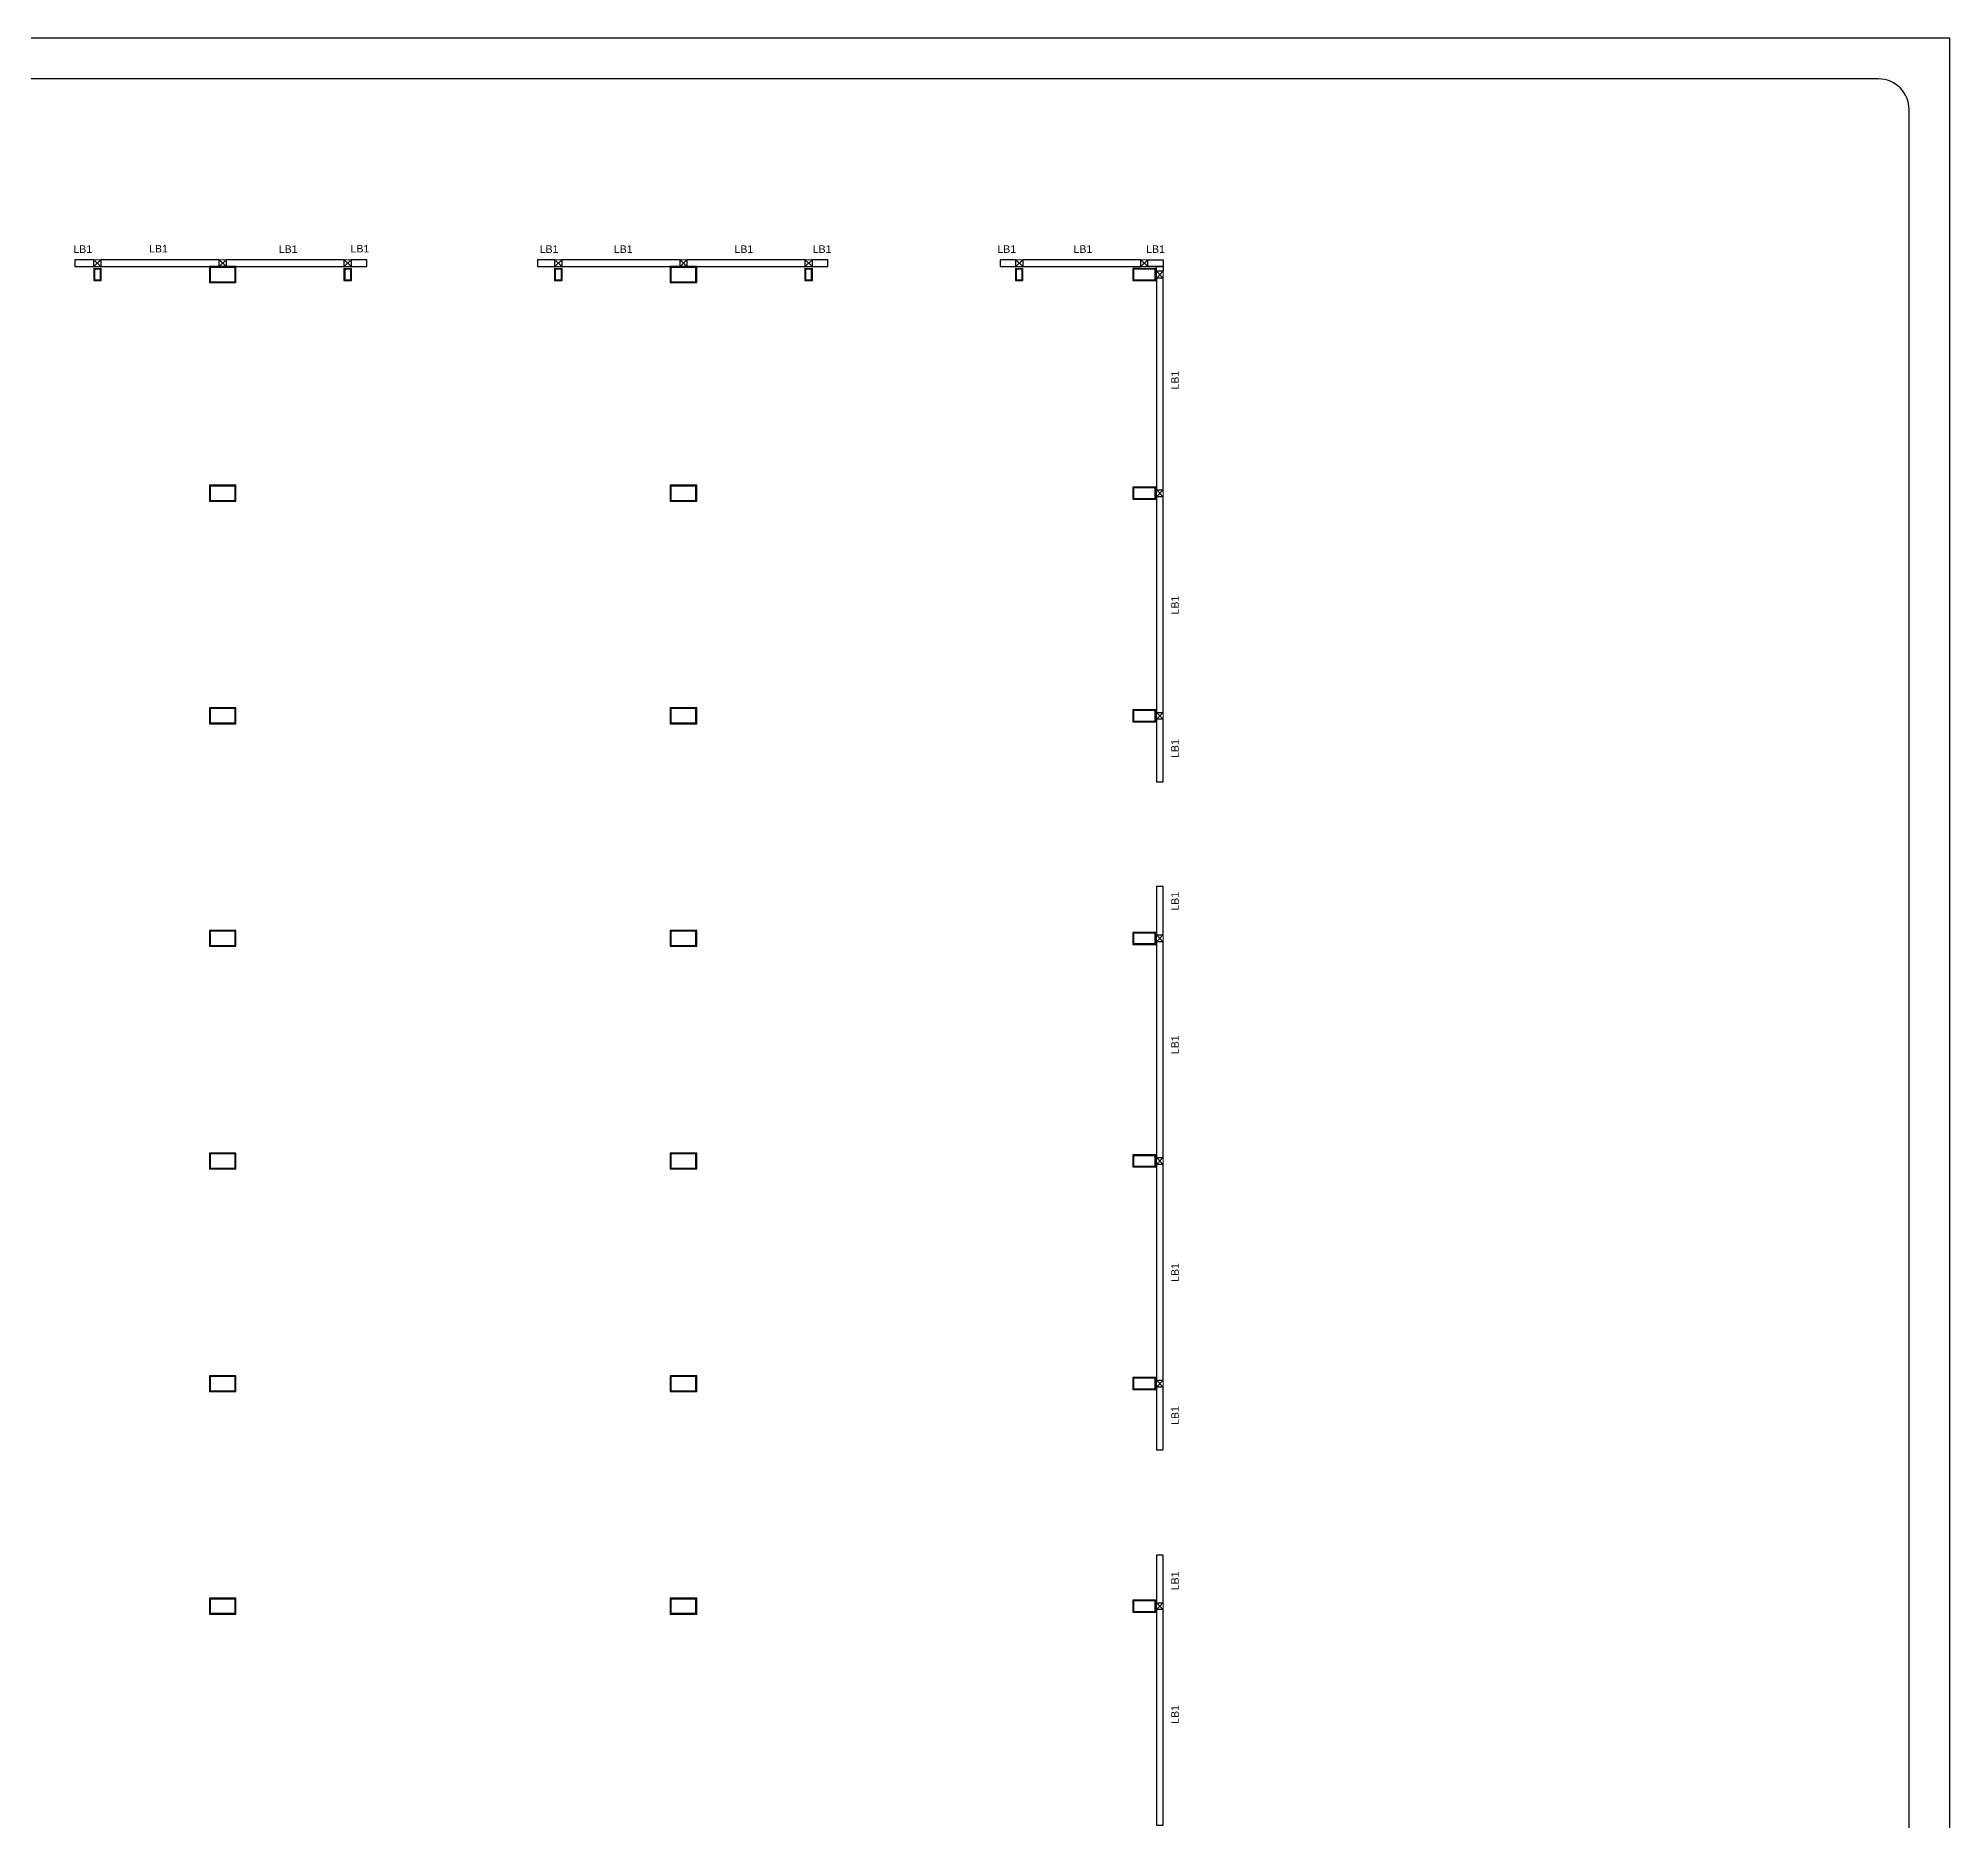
# Model space of a CAD drawing. Header units: inches. Extents: x -605 to 2991212, y -2872845 to 0.
# Drawn here: x 2623787 to 2687326, y -2256858 to -2197597 of the extents above; entities that cross this region are included whole.
import ezdxf
from ezdxf.enums import TextEntityAlignment as Align

# ---------------------------------------------------------------- set-up
doc = ezdxf.new("R2010")
doc.units = ezdxf.units.IN
doc.header["$LTSCALE"] = 600
doc.header["$MEASUREMENT"] = 0
doc.layers.add('rRCC 2', color=40, linetype='Continuous', lineweight=15)
doc.layers.add('rSHEET', color=2, linetype='Continuous', lineweight=30)
doc.styles.get("Standard").update_dxf_attribs({"font": 'arial.ttf'})

msp = doc.modelspace()

# ---------------------------------------------------------------- linework, layer by layer
at = {"color": 1, "linetype": 'ByBlock'}
for points in [[(2625639.6, -2204960.9), (2625004.6, -2204960.9), (2625004.6, -2205190.9), (2625639.6, -2205190.9)], [(2629799.6, -2204960.9), (2625869.6, -2204960.9), (2625869.6, -2205190.9), (2629799.6, -2205190.9)], [(2633959.6, -2204960.9), (2630029.6, -2204960.9), (2630029.6, -2205190.9), (2633959.6, -2205190.9)], [(2634709.6, -2204960.9), (2634189.6, -2204960.9), (2634189.6, -2205190.9), (2634709.6, -2205190.9)], [(2640959.6, -2204960.9), (2640380.6, -2204960.9), (2640380.6, -2205190.9), (2640959.6, -2205190.9)], [(2645119.6, -2204960.9), (2641189.6, -2204960.9), (2641189.6, -2205190.9), (2645119.6, -2205190.9)], [(2649279.6, -2204960.9), (2645349.6, -2204960.9), (2645349.6, -2205190.9), (2649279.6, -2205190.9)], [(2650029.6, -2204960.9), (2649509.6, -2204960.9), (2649509.6, -2205190.9), (2650029.6, -2205190.9)], [(2656279.6, -2204960.9), (2655759.6, -2204960.9), (2655759.6, -2205190.9), (2656279.6, -2205190.9)], [(2660439.6, -2204960.9), (2656509.6, -2204960.9), (2656509.6, -2205190.9), (2660439.6, -2205190.9)], [(2660669.6, -2204960.9), (2661184.6, -2204960.9), (2661184.6, -2205190.9), (2660669.6, -2205190.9)], [(2660954.6, -2205190.9), (2661184.6, -2205190.9), (2661184.6, -2205338.4), (2660954.6, -2205338.4)], [(2660954.6, -2212608), (2661184.6, -2212608), (2661184.6, -2205568.4), (2660954.6, -2205568.4)], [(2660954.6, -2220008), (2661184.6, -2220008), (2661184.6, -2212838), (2660954.6, -2212838)], [(2660954.6, -2222323), (2661184.6, -2222323), (2661184.6, -2220238), (2660954.6, -2220238)], [(2660954.6, -2227408), (2661184.6, -2227408), (2661184.6, -2225795.9), (2660954.6, -2225795.9)], [(2660954.6, -2234808), (2661184.6, -2234808), (2661184.6, -2227638), (2660954.6, -2227638)], [(2660954.6, -2242208), (2661184.6, -2242208), (2661184.6, -2235038), (2660954.6, -2235038)], [(2660954.6, -2244523), (2661184.6, -2244523), (2661184.6, -2242438), (2660954.6, -2242438)], [(2660954.6, -2249608), (2661184.6, -2249608), (2661184.6, -2248023), (2660954.6, -2248023)], [(2660954.6, -2257008), (2661184.6, -2257008), (2661184.6, -2249838), (2660954.6, -2249838)]]:
    msp.add_lwpolyline(points, close=True, dxfattribs=at)
at = {"color": 6, "linetype": 'ByBlock'}
for points in [[(2625879.6, -2205253.4), (2625629.6, -2205253.4), (2625629.6, -2205653.4), (2625879.6, -2205653.4)], [(2630354.6, -2205715.9), (2630354.6, -2205190.9), (2629474.6, -2205190.9), (2629474.6, -2205715.9)], [(2634199.6, -2205253.4), (2633949.6, -2205253.4), (2633949.6, -2205653.4), (2634199.6, -2205653.4)], [(2641199.6, -2205253.4), (2640949.6, -2205253.4), (2640949.6, -2205653.4), (2641199.6, -2205653.4)], [(2645674.6, -2205715.9), (2645674.6, -2205190.9), (2644794.6, -2205190.9), (2644794.6, -2205715.9)], [(2649519.6, -2205253.4), (2649269.6, -2205253.4), (2649269.6, -2205653.4), (2649519.6, -2205653.4)], [(2656519.6, -2205253.4), (2656269.6, -2205253.4), (2656269.6, -2205653.4), (2656519.6, -2205653.4)], [(2660939.6, -2205653.4), (2660939.6, -2205253.4), (2660169.6, -2205253.4), (2660169.6, -2205653.4)], [(2630354.6, -2212985.5), (2630354.6, -2212460.5), (2629474.6, -2212460.5), (2629474.6, -2212985.5)], [(2645674.6, -2212985.5), (2645674.6, -2212460.5), (2644794.6, -2212460.5), (2644794.6, -2212985.5)], [(2660939.6, -2212923), (2660939.6, -2212523), (2660169.6, -2212523), (2660169.6, -2212923)], [(2630354.6, -2220385.5), (2630354.6, -2219860.5), (2629474.6, -2219860.5), (2629474.6, -2220385.5)], [(2645674.6, -2220385.5), (2645674.6, -2219860.5), (2644794.6, -2219860.5), (2644794.6, -2220385.5)], [(2660939.6, -2220323), (2660939.6, -2219923), (2660169.6, -2219923), (2660169.6, -2220323)], [(2630354.6, -2227785.5), (2630354.6, -2227260.5), (2629474.6, -2227260.5), (2629474.6, -2227785.5)], [(2645674.6, -2227785.5), (2645674.6, -2227260.5), (2644794.6, -2227260.5), (2644794.6, -2227785.5)], [(2660939.6, -2227723), (2660939.6, -2227323), (2660169.6, -2227323), (2660169.6, -2227723)], [(2630354.6, -2235185.5), (2630354.6, -2234660.5), (2629474.6, -2234660.5), (2629474.6, -2235185.5)], [(2645674.6, -2235185.5), (2645674.6, -2234660.5), (2644794.6, -2234660.5), (2644794.6, -2235185.5)], [(2660939.6, -2235123), (2660939.6, -2234723), (2660169.6, -2234723), (2660169.6, -2235123)], [(2630354.6, -2242585.5), (2630354.6, -2242060.5), (2629474.6, -2242060.5), (2629474.6, -2242585.5)], [(2645674.6, -2242585.5), (2645674.6, -2242060.5), (2644794.6, -2242060.5), (2644794.6, -2242585.5)], [(2660939.6, -2242523), (2660939.6, -2242123), (2660169.6, -2242123), (2660169.6, -2242523)], [(2630354.6, -2249985.5), (2630354.6, -2249460.5), (2629474.6, -2249460.5), (2629474.6, -2249985.5)], [(2645674.6, -2249985.5), (2645674.6, -2249460.5), (2644794.6, -2249460.5), (2644794.6, -2249985.5)], [(2660939.6, -2249923), (2660939.6, -2249523), (2660169.6, -2249523), (2660169.6, -2249923)]]:
    msp.add_lwpolyline(points, close=True, dxfattribs=at)
at = {"color": 3, "linetype": 'ByBlock'}
for points in [[(2625854.6, -2205278.4), (2625654.6, -2205278.4), (2625654.6, -2205628.4), (2625854.6, -2205628.4)], [(2630329.6, -2205690.9), (2630329.6, -2205215.9), (2629499.6, -2205215.9), (2629499.6, -2205690.9)], [(2634174.6, -2205278.4), (2633974.6, -2205278.4), (2633974.6, -2205628.4), (2634174.6, -2205628.4)], [(2641174.6, -2205278.4), (2640974.6, -2205278.4), (2640974.6, -2205628.4), (2641174.6, -2205628.4)], [(2645649.6, -2205690.9), (2645649.6, -2205215.9), (2644819.6, -2205215.9), (2644819.6, -2205690.9)], [(2649494.6, -2205278.4), (2649294.6, -2205278.4), (2649294.6, -2205628.4), (2649494.6, -2205628.4)], [(2656494.6, -2205278.4), (2656294.6, -2205278.4), (2656294.6, -2205628.4), (2656494.6, -2205628.4)], [(2660914.6, -2205628.4), (2660914.6, -2205278.4), (2660194.6, -2205278.4), (2660194.6, -2205628.4)], [(2630329.6, -2212960.5), (2630329.6, -2212485.5), (2629499.6, -2212485.5), (2629499.6, -2212960.5)], [(2645649.6, -2212960.5), (2645649.6, -2212485.5), (2644819.6, -2212485.5), (2644819.6, -2212960.5)], [(2660914.6, -2212898), (2660914.6, -2212548), (2660194.6, -2212548), (2660194.6, -2212898)], [(2630329.6, -2220360.5), (2630329.6, -2219885.5), (2629499.6, -2219885.5), (2629499.6, -2220360.5)], [(2645649.6, -2220360.5), (2645649.6, -2219885.5), (2644819.6, -2219885.5), (2644819.6, -2220360.5)], [(2660914.6, -2220298), (2660914.6, -2219948), (2660194.6, -2219948), (2660194.6, -2220298)], [(2630329.6, -2227760.5), (2630329.6, -2227285.5), (2629499.6, -2227285.5), (2629499.6, -2227760.5)], [(2645649.6, -2227760.5), (2645649.6, -2227285.5), (2644819.6, -2227285.5), (2644819.6, -2227760.5)], [(2660914.6, -2227698), (2660914.6, -2227348), (2660194.6, -2227348), (2660194.6, -2227698)], [(2630329.6, -2235160.5), (2630329.6, -2234685.5), (2629499.6, -2234685.5), (2629499.6, -2235160.5)], [(2645649.6, -2235160.5), (2645649.6, -2234685.5), (2644819.6, -2234685.5), (2644819.6, -2235160.5)], [(2660914.6, -2235098), (2660914.6, -2234748), (2660194.6, -2234748), (2660194.6, -2235098)], [(2630329.6, -2242560.5), (2630329.6, -2242085.5), (2629499.6, -2242085.5), (2629499.6, -2242560.5)], [(2645649.6, -2242560.5), (2645649.6, -2242085.5), (2644819.6, -2242085.5), (2644819.6, -2242560.5)], [(2660914.6, -2242498), (2660914.6, -2242148), (2660194.6, -2242148), (2660194.6, -2242498)], [(2630329.6, -2249960.5), (2630329.6, -2249485.5), (2629499.6, -2249485.5), (2629499.6, -2249960.5)], [(2645649.6, -2249960.5), (2645649.6, -2249485.5), (2644819.6, -2249485.5), (2644819.6, -2249960.5)], [(2660914.6, -2249898), (2660914.6, -2249548), (2660194.6, -2249548), (2660194.6, -2249898)]]:
    msp.add_lwpolyline(points, close=True, dxfattribs=at)
at = {"layer": 'rRCC 2', "color": 6}
for p, q in [((2625869.6, -2204960.9), (2625639.6, -2205190.9)), ((2625869.6, -2205190.9), (2625639.6, -2204960.9)), ((2630029.6, -2204960.9), (2629799.6, -2205190.9)), ((2630029.6, -2205190.9), (2629799.6, -2204960.9)), ((2634189.6, -2204960.9), (2633959.6, -2205190.9)), ((2634189.6, -2205190.9), (2633959.6, -2204960.9)), ((2641189.6, -2204960.9), (2640959.6, -2205190.9)), ((2641189.6, -2205190.9), (2640959.6, -2204960.9)), ((2645349.6, -2204960.9), (2645119.6, -2205190.9)), ((2645349.6, -2205190.9), (2645119.6, -2204960.9)), ((2649509.6, -2204960.9), (2649279.6, -2205190.9)), ((2649509.6, -2205190.9), (2649279.6, -2204960.9)), ((2656509.6, -2204960.9), (2656279.6, -2205190.9)), ((2656509.6, -2205190.9), (2656279.6, -2204960.9)), ((2660669.6, -2204960.9), (2660439.6, -2205190.9)), ((2660669.6, -2205190.9), (2660439.6, -2204960.9)), ((2661184.6, -2205338.4), (2660954.6, -2205568.4)), ((2661184.6, -2205568.4), (2660954.6, -2205338.4)), ((2661184.6, -2212608), (2660954.6, -2212838)), ((2661184.6, -2212838), (2660954.6, -2212608)), ((2661184.6, -2220008), (2660954.6, -2220238)), ((2661184.6, -2220238), (2660954.6, -2220008)), ((2661184.6, -2227408), (2660954.6, -2227638)), ((2661184.6, -2227638), (2660954.6, -2227408)), ((2661184.6, -2234808), (2660954.6, -2235038)), ((2661184.6, -2235038), (2660954.6, -2234808)), ((2661184.6, -2242208), (2660954.6, -2242438)), ((2661184.6, -2242438), (2660954.6, -2242208)), ((2661184.6, -2249608), (2660954.6, -2249838)), ((2661184.6, -2249838), (2660954.6, -2249608))]:
    msp.add_line(p, q, dxfattribs=at)
for points in [[(2625869.6, -2204960.9), (2625639.6, -2204960.9), (2625639.6, -2205190.9), (2625869.6, -2205190.9)], [(2630029.6, -2204960.9), (2629799.6, -2204960.9), (2629799.6, -2205190.9), (2630029.6, -2205190.9)], [(2634189.6, -2204960.9), (2633959.6, -2204960.9), (2633959.6, -2205190.9), (2634189.6, -2205190.9)], [(2641189.6, -2204960.9), (2640959.6, -2204960.9), (2640959.6, -2205190.9), (2641189.6, -2205190.9)], [(2645349.6, -2204960.9), (2645119.6, -2204960.9), (2645119.6, -2205190.9), (2645349.6, -2205190.9)], [(2649509.6, -2204960.9), (2649279.6, -2204960.9), (2649279.6, -2205190.9), (2649509.6, -2205190.9)], [(2656509.6, -2204960.9), (2656279.6, -2204960.9), (2656279.6, -2205190.9), (2656509.6, -2205190.9)], [(2660669.6, -2204960.9), (2660439.6, -2204960.9), (2660439.6, -2205190.9), (2660669.6, -2205190.9)], [(2661184.6, -2205338.4), (2660954.6, -2205338.4), (2660954.6, -2205568.4), (2661184.6, -2205568.4)], [(2661184.6, -2212608), (2660954.6, -2212608), (2660954.6, -2212838), (2661184.6, -2212838)], [(2661184.6, -2220008), (2660954.6, -2220008), (2660954.6, -2220238), (2661184.6, -2220238)], [(2661184.6, -2227408), (2660954.6, -2227408), (2660954.6, -2227638), (2661184.6, -2227638)], [(2661184.6, -2234808), (2660954.6, -2234808), (2660954.6, -2235038), (2661184.6, -2235038)], [(2661184.6, -2242208), (2660954.6, -2242208), (2660954.6, -2242438), (2661184.6, -2242438)], [(2661184.6, -2249608), (2660954.6, -2249608), (2660954.6, -2249838), (2661184.6, -2249838)]]:
    msp.add_lwpolyline(points, close=True, dxfattribs=at)
at = {"layer": 'rSHEET'}
msp.add_lwpolyline([(2687325.7, -2339818.9), (2687325.7, -2197596.6), (2586764.3, -2197596.6), (2586764.3, -2339818.9)], close=True, dxfattribs=at)
msp.add_lwpolyline([(2685973.7, -2337448.6), (2685973.7, -2199967, 0.4142136), (2684957.9, -2198951.1), (2589132.2, -2198951.1, 0.4142136), (2588116.3, -2199967), (2588116.3, -2337448.6, 0.4142136), (2589132.2, -2338464.4), (2684957.9, -2338464.4, 0.4142136)], format="xyb", close=True, dxfattribs=at)

# ---------------------------------------------------------------- texts
at = {"layer": 'rRCC 2'}
for p in [(2625267.1, -2204607), (2627785.1, -2204593.1), (2632094.9, -2204607), (2634481.1, -2204593.1), (2640765.8, -2204607), (2643232.8, -2204607), (2647243.8, -2204607), (2649842.8, -2204607), (2655980.8, -2204607), (2658513.3, -2204607), (2660926.8, -2204607)]:
    msp.add_text('LB1', height=250, dxfattribs=at).set_placement(p, align=Align.MIDDLE_CENTER)
for p in [(2661572.4, -2208963.9), (2661572.4, -2216440.8), (2661572.4, -2221212.1), (2661572.4, -2226290), (2661572.4, -2231057.8), (2661572.4, -2238626.9), (2661572.4, -2243384.9), (2661572.4, -2248883.4), (2661572.4, -2253321.5)]:
    msp.add_text('LB1', height=250, rotation=90, dxfattribs=at).set_placement(p, align=Align.MIDDLE_CENTER)

doc.saveas('drawing.dxf')
